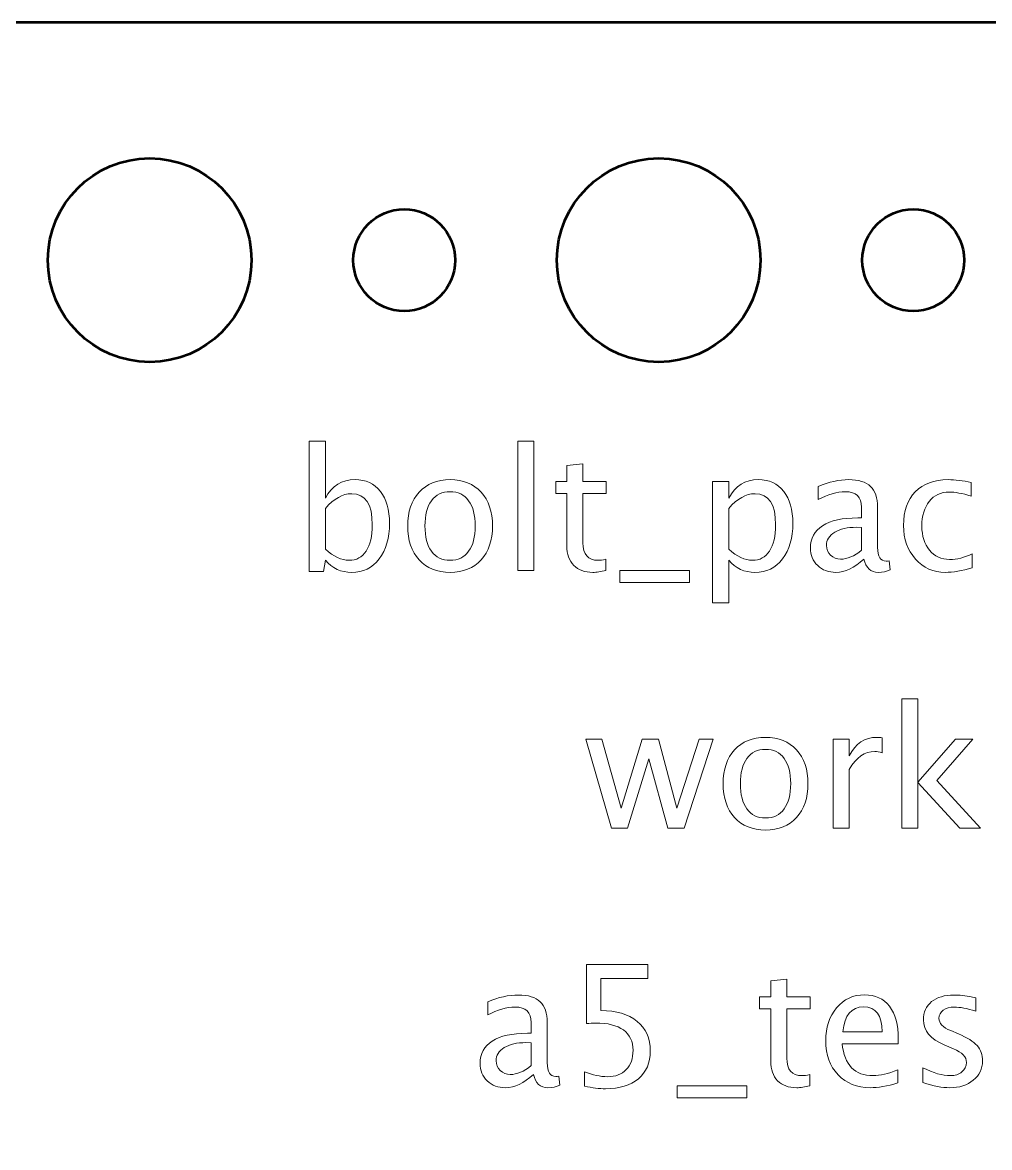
# Model space of a CAD drawing. Header units: centimetres. Extents: x -10.4 to 10.4, y -7.5 to 7.5.
# Drawn here: x 4.875 to 7.725, y 4.136 to 7.45 of the extents above; entities that cross this region are included whole.
import ezdxf

# ---------------------------------------------------------------- set-up
doc = ezdxf.new("R2010")
doc.units = ezdxf.units.CM
doc.header["$MEASUREMENT"] = 0
doc.layers.add('Layer 1', color=7, linetype='Continuous')

msp = doc.modelspace()

# ---------------------------------------------------------------- linework, layer by layer
at = {"layer": 'Layer 1', "lineweight": 53}
for points, knots in [([(-10.45, -6.95), (-10.45, -6.95), (-10.45, 6.95), (-10.45, 6.95), (-10.45, 6.95), (-10.45, 7.22614), (-10.22614, 7.45), (-9.95, 7.45), (-9.95, 7.45), (-9.95, 7.45), (9.95, 7.45), (9.95, 7.45), (9.95, 7.45), (10.22614, 7.45), (10.45, 7.22614), (10.45, 6.95), (10.45, 6.95), (10.45, 6.95), (10.45, -6.95), (10.45, -6.95), (10.45, -6.95), (10.45, -7.22614), (10.22614, -7.45), (9.95, -7.45), (9.95, -7.45), (9.95, -7.45), (-9.95, -7.45), (-9.95, -7.45), (-9.95, -7.45), (-10.22614, -7.45), (-10.45, -7.22614), (-10.45, -6.95)], [0, 0, 0, 0, 0.1111111, 0.1111111, 0.1111111, 0.1111111, 0.2222222, 0.2222222, 0.2222222, 0.2222222, 0.3333333, 0.3333333, 0.3333333, 0.3333333, 0.4444444, 0.4444444, 0.4444444, 0.4444444, 0.5555556, 0.5555556, 0.5555556, 0.5555556, 0.6666667, 0.6666667, 0.6666667, 0.6666667, 0.7777778, 0.7777778, 0.7777778, 0.7777778, 1, 1, 1, 1]), ([(4.95, 6.75), (4.95, 6.58431), (5.08431, 6.45), (5.25, 6.45), (5.25, 6.45), (5.41569, 6.45), (5.55, 6.58431), (5.55, 6.75), (5.55, 6.75), (5.55, 6.91569), (5.41569, 7.05), (5.25, 7.05), (5.25, 7.05), (5.08431, 7.05), (4.95, 6.91569), (4.95, 6.75)], [0, 0, 0, 0, 0.2, 0.2, 0.2, 0.2, 0.4, 0.4, 0.4, 0.4, 0.6, 0.6, 0.6, 0.6, 1, 1, 1, 1]), ([(6.45, 6.75), (6.45, 6.58431), (6.58431, 6.45), (6.75, 6.45), (6.75, 6.45), (6.91569, 6.45), (7.05, 6.58431), (7.05, 6.75), (7.05, 6.75), (7.05, 6.91569), (6.91569, 7.05), (6.75, 7.05), (6.75, 7.05), (6.58431, 7.05), (6.45, 6.91569), (6.45, 6.75)], [0, 0, 0, 0, 0.2, 0.2, 0.2, 0.2, 0.4, 0.4, 0.4, 0.4, 0.6, 0.6, 0.6, 0.6, 1, 1, 1, 1]), ([(5.85, 6.75), (5.85, 6.66716), (5.91716, 6.6), (6, 6.6), (6, 6.6), (6.08284, 6.6), (6.15, 6.66716), (6.15, 6.75), (6.15, 6.75), (6.15, 6.83284), (6.08284, 6.9), (6, 6.9), (6, 6.9), (5.91716, 6.9), (5.85, 6.83284), (5.85, 6.75)], [0, 0, 0, 0, 0.2, 0.2, 0.2, 0.2, 0.4, 0.4, 0.4, 0.4, 0.6, 0.6, 0.6, 0.6, 1, 1, 1, 1]), ([(7.35, 6.75), (7.35, 6.66716), (7.41716, 6.6), (7.5, 6.6), (7.5, 6.6), (7.58284, 6.6), (7.65, 6.66716), (7.65, 6.75), (7.65, 6.75), (7.65, 6.83284), (7.58284, 6.9), (7.5, 6.9), (7.5, 6.9), (7.41716, 6.9), (7.35, 6.83284), (7.35, 6.75)], [0, 0, 0, 0, 0.2, 0.2, 0.2, 0.2, 0.4, 0.4, 0.4, 0.4, 0.6, 0.6, 0.6, 0.6, 1, 1, 1, 1])]:
    msp.add_open_spline(points, degree=3, knots=knots, dxfattribs=at)
at = {"layer": 'Layer 1', "color": 5, "lineweight": 9}
for points, knots in [([(5.72023, 5.83336), (5.72023, 5.83336), (5.72023, 6.21711), (5.72023, 6.21711), (5.72023, 6.21711), (5.72023, 6.21711), (5.76765, 6.21711), (5.76765, 6.21711), (5.76765, 6.21711), (5.76765, 6.21711), (5.76765, 6.04861), (5.76765, 6.04861), (5.76765, 6.04861), (5.78707, 6.08524), (5.8163, 6.10351), (5.85523, 6.10351), (5.85523, 6.10351), (5.88676, 6.10351), (5.91153, 6.09207), (5.92964, 6.06911), (5.92964, 6.06911), (5.94775, 6.04614), (5.95681, 6.01478), (5.95681, 5.97502), (5.95681, 5.97502), (5.95681, 5.93172), (5.94652, 5.89674), (5.92602, 5.87023), (5.92602, 5.87023), (5.90552, 5.84365), (5.87853, 5.83039), (5.84511, 5.83039), (5.84511, 5.83039), (5.81407, 5.83039), (5.78823, 5.84225), (5.76765, 5.86604), (5.76765, 5.86604), (5.76765, 5.86604), (5.76188, 5.83336), (5.76188, 5.83336), (5.76188, 5.83336), (5.76188, 5.83336), (5.72023, 5.83336), (5.72023, 5.83336)], [0, 0, 0, 0, 0.0833333, 0.0833333, 0.0833333, 0.0833333, 0.1666667, 0.1666667, 0.1666667, 0.1666667, 0.25, 0.25, 0.25, 0.25, 0.3333333, 0.3333333, 0.3333333, 0.3333333, 0.4166667, 0.4166667, 0.4166667, 0.4166667, 0.5, 0.5, 0.5, 0.5, 0.5833333, 0.5833333, 0.5833333, 0.5833333, 0.6666667, 0.6666667, 0.6666667, 0.6666667, 0.75, 0.75, 0.75, 0.75, 0.8333333, 0.8333333, 0.8333333, 0.8333333, 1, 1, 1, 1]), ([(6.33446, 5.83632), (6.33446, 5.83632), (6.33446, 6.21711), (6.33446, 6.21711), (6.33446, 6.21711), (6.33446, 6.21711), (6.38188, 6.21711), (6.38188, 6.21711), (6.38188, 6.21711), (6.38188, 6.21711), (6.38188, 5.83632), (6.38188, 5.83632), (6.38188, 5.83632), (6.38188, 5.83632), (6.33446, 5.83632), (6.33446, 5.83632)], [0, 0, 0, 0, 0.2, 0.2, 0.2, 0.2, 0.4, 0.4, 0.4, 0.4, 0.6, 0.6, 0.6, 0.6, 1, 1, 1, 1]), ([(6.59425, 5.8364), (6.57959, 5.83237), (6.56683, 5.83039), (6.55605, 5.83039), (6.55605, 5.83039), (6.53185, 5.83039), (6.513, 5.83731), (6.4995, 5.85114), (6.4995, 5.85114), (6.48592, 5.86497), (6.47917, 5.88415), (6.47917, 5.90876), (6.47917, 5.90876), (6.47917, 5.90876), (6.47917, 6.06252), (6.47917, 6.06252), (6.47917, 6.06252), (6.47917, 6.06252), (6.44641, 6.06252), (6.44641, 6.06252), (6.44641, 6.06252), (6.44641, 6.06252), (6.44641, 6.09808), (6.44641, 6.09808), (6.44641, 6.09808), (6.44641, 6.09808), (6.47917, 6.09808), (6.47917, 6.09808), (6.47917, 6.09808), (6.47917, 6.09808), (6.47917, 6.14541), (6.47917, 6.14541), (6.47917, 6.14541), (6.47917, 6.14541), (6.52658, 6.14994), (6.52658, 6.14994), (6.52658, 6.14994), (6.52658, 6.14994), (6.52658, 6.09808), (6.52658, 6.09808), (6.52658, 6.09808), (6.52658, 6.09808), (6.59523, 6.09808), (6.59523, 6.09808), (6.59523, 6.09808), (6.59523, 6.09808), (6.59523, 6.06252), (6.59523, 6.06252), (6.59523, 6.06252), (6.59523, 6.06252), (6.52658, 6.06252), (6.52658, 6.06252), (6.52658, 6.06252), (6.52658, 6.06252), (6.52658, 5.91732), (6.52658, 5.91732), (6.52658, 5.91732), (6.52658, 5.88307), (6.54148, 5.86595), (6.5712, 5.86595), (6.5712, 5.86595), (6.57754, 5.86595), (6.58519, 5.86702), (6.59425, 5.86908), (6.59425, 5.86908), (6.59425, 5.86908), (6.59425, 5.8364), (6.59425, 5.8364)], [0, 0, 0, 0, 0.0555556, 0.0555556, 0.0555556, 0.0555556, 0.1111111, 0.1111111, 0.1111111, 0.1111111, 0.1666667, 0.1666667, 0.1666667, 0.1666667, 0.2222222, 0.2222222, 0.2222222, 0.2222222, 0.2777778, 0.2777778, 0.2777778, 0.2777778, 0.3333333, 0.3333333, 0.3333333, 0.3333333, 0.3888889, 0.3888889, 0.3888889, 0.3888889, 0.4444444, 0.4444444, 0.4444444, 0.4444444, 0.5, 0.5, 0.5, 0.5, 0.5555556, 0.5555556, 0.5555556, 0.5555556, 0.6111111, 0.6111111, 0.6111111, 0.6111111, 0.6666667, 0.6666667, 0.6666667, 0.6666667, 0.7222222, 0.7222222, 0.7222222, 0.7222222, 0.7777778, 0.7777778, 0.7777778, 0.7777778, 0.8333333, 0.8333333, 0.8333333, 0.8333333, 0.8888889, 0.8888889, 0.8888889, 0.8888889, 1, 1, 1, 1]), ([(6.13526, 5.83039), (6.09682, 5.83039), (6.06637, 5.84266), (6.04398, 5.86719), (6.04398, 5.86719), (6.0215, 5.89172), (6.01031, 5.92506), (6.01031, 5.96712), (6.01031, 5.96712), (6.01031, 6.0091), (6.0215, 6.04235), (6.04398, 6.0668), (6.04398, 6.0668), (6.06637, 6.09125), (6.09682, 6.10351), (6.13526, 6.10351), (6.13526, 6.10351), (6.17371, 6.10351), (6.20416, 6.09125), (6.22655, 6.0668), (6.22655, 6.0668), (6.24902, 6.04235), (6.26022, 6.0091), (6.26022, 5.96712), (6.26022, 5.96712), (6.26022, 5.92506), (6.24902, 5.89172), (6.22655, 5.86719), (6.22655, 5.86719), (6.20416, 5.84266), (6.17371, 5.83039), (6.13526, 5.83039)], [0, 0, 0, 0, 0.1111111, 0.1111111, 0.1111111, 0.1111111, 0.2222222, 0.2222222, 0.2222222, 0.2222222, 0.3333333, 0.3333333, 0.3333333, 0.3333333, 0.4444444, 0.4444444, 0.4444444, 0.4444444, 0.5555556, 0.5555556, 0.5555556, 0.5555556, 0.6666667, 0.6666667, 0.6666667, 0.6666667, 0.7777778, 0.7777778, 0.7777778, 0.7777778, 1, 1, 1, 1]), ([(6.90886, 5.741), (6.90886, 5.741), (6.90886, 6.09808), (6.90886, 6.09808), (6.90886, 6.09808), (6.90886, 6.09808), (6.95628, 6.09808), (6.95628, 6.09808), (6.95628, 6.09808), (6.95628, 6.09808), (6.95628, 6.04861), (6.95628, 6.04861), (6.95628, 6.04861), (6.9757, 6.08524), (7.00493, 6.10351), (7.04386, 6.10351), (7.04386, 6.10351), (7.07539, 6.10351), (7.10016, 6.09207), (7.11827, 6.06911), (7.11827, 6.06911), (7.13638, 6.04614), (7.14544, 6.01478), (7.14544, 5.97502), (7.14544, 5.97502), (7.14544, 5.93172), (7.13515, 5.89674), (7.11465, 5.87023), (7.11465, 5.87023), (7.09415, 5.84365), (7.06716, 5.83039), (7.03374, 5.83039), (7.03374, 5.83039), (7.0027, 5.83039), (6.97686, 5.84225), (6.95628, 5.86604), (6.95628, 5.86604), (6.95628, 5.86604), (6.95628, 5.741), (6.95628, 5.741), (6.95628, 5.741), (6.95628, 5.741), (6.90886, 5.741), (6.90886, 5.741)], [0, 0, 0, 0, 0.0833333, 0.0833333, 0.0833333, 0.0833333, 0.1666667, 0.1666667, 0.1666667, 0.1666667, 0.25, 0.25, 0.25, 0.25, 0.3333333, 0.3333333, 0.3333333, 0.3333333, 0.4166667, 0.4166667, 0.4166667, 0.4166667, 0.5, 0.5, 0.5, 0.5, 0.5833333, 0.5833333, 0.5833333, 0.5833333, 0.6666667, 0.6666667, 0.6666667, 0.6666667, 0.75, 0.75, 0.75, 0.75, 0.8333333, 0.8333333, 0.8333333, 0.8333333, 1, 1, 1, 1]), ([(7.3546, 5.86966), (7.32612, 5.84348), (7.29871, 5.83039), (7.27237, 5.83039), (7.27237, 5.83039), (7.25072, 5.83039), (7.23269, 5.83714), (7.21845, 5.85073), (7.21845, 5.85073), (7.20413, 5.86431), (7.19696, 5.88143), (7.19696, 5.90209), (7.19696, 5.90209), (7.19696, 5.93065), (7.20898, 5.95263), (7.23302, 5.96794), (7.23302, 5.96794), (7.25705, 5.98325), (7.29154, 5.99091), (7.33649, 5.99091), (7.33649, 5.99091), (7.33649, 5.99091), (7.3476, 5.99091), (7.3476, 5.99091), (7.3476, 5.99091), (7.3476, 5.99091), (7.3476, 6.02243), (7.3476, 6.02243), (7.3476, 6.02243), (7.3476, 6.05281), (7.3318, 6.06795), (7.30011, 6.06795), (7.30011, 6.06795), (7.27558, 6.06795), (7.24874, 6.06022), (7.21968, 6.04474), (7.21968, 6.04474), (7.21968, 6.04474), (7.21968, 6.08376), (7.21968, 6.08376), (7.21968, 6.08376), (7.25162, 6.09693), (7.28175, 6.10351), (7.30998, 6.10351), (7.30998, 6.10351), (7.33904, 6.10351), (7.36052, 6.09693), (7.37427, 6.08368), (7.37427, 6.08368), (7.3881, 6.07042), (7.39501, 6.05001), (7.39501, 6.02243), (7.39501, 6.02243), (7.39501, 6.02243), (7.39501, 5.90415), (7.39501, 5.90415), (7.39501, 5.90415), (7.39501, 5.87707), (7.40333, 5.86348), (7.42004, 5.86348), (7.42004, 5.86348), (7.4221, 5.86348), (7.42514, 5.86381), (7.42918, 5.86447), (7.42918, 5.86447), (7.42918, 5.86447), (7.43255, 5.83813), (7.43255, 5.83813), (7.43255, 5.83813), (7.42177, 5.83295), (7.40991, 5.83039), (7.39691, 5.83039), (7.39691, 5.83039), (7.37476, 5.83039), (7.36069, 5.84348), (7.3546, 5.86966)], [0, 0, 0, 0, 0.05, 0.05, 0.05, 0.05, 0.1, 0.1, 0.1, 0.1, 0.15, 0.15, 0.15, 0.15, 0.2, 0.2, 0.2, 0.2, 0.25, 0.25, 0.25, 0.25, 0.3, 0.3, 0.3, 0.3, 0.35, 0.35, 0.35, 0.35, 0.4, 0.4, 0.4, 0.4, 0.45, 0.45, 0.45, 0.45, 0.5, 0.5, 0.5, 0.5, 0.55, 0.55, 0.55, 0.55, 0.6, 0.6, 0.6, 0.6, 0.65, 0.65, 0.65, 0.65, 0.7, 0.7, 0.7, 0.7, 0.75, 0.75, 0.75, 0.75, 0.8, 0.8, 0.8, 0.8, 0.85, 0.85, 0.85, 0.85, 0.9, 0.9, 0.9, 0.9, 1, 1, 1, 1]), ([(7.67414, 5.84422), (7.64344, 5.835), (7.61694, 5.83039), (7.59463, 5.83039), (7.59463, 5.83039), (7.55923, 5.83039), (7.52993, 5.84348), (7.50663, 5.86958), (7.50663, 5.86958), (7.48334, 5.89575), (7.47165, 5.92876), (7.47165, 5.96852), (7.47165, 5.96852), (7.47165, 6.01099), (7.48317, 6.04417), (7.50622, 6.06787), (7.50622, 6.06787), (7.52927, 6.09166), (7.56146, 6.10351), (7.60278, 6.10351), (7.60278, 6.10351), (7.62311, 6.10351), (7.64599, 6.10072), (7.67118, 6.09512), (7.67118, 6.09512), (7.67118, 6.09512), (7.67118, 6.05511), (7.67118, 6.05511), (7.67118, 6.05511), (7.64443, 6.06302), (7.62262, 6.06697), (7.60582, 6.06697), (7.60582, 6.06697), (7.58146, 6.06697), (7.56195, 6.05783), (7.54738, 6.03964), (7.54738, 6.03964), (7.53281, 6.02145), (7.52548, 5.99716), (7.52548, 5.96687), (7.52548, 5.96687), (7.52548, 5.93749), (7.53306, 5.91378), (7.54812, 5.89559), (7.54812, 5.89559), (7.56318, 5.87748), (7.58286, 5.86842), (7.60731, 5.86842), (7.60731, 5.86842), (7.62895, 5.86842), (7.65118, 5.87402), (7.67414, 5.88522), (7.67414, 5.88522), (7.67414, 5.88522), (7.67414, 5.84422), (7.67414, 5.84422)], [0, 0, 0, 0, 0.0666667, 0.0666667, 0.0666667, 0.0666667, 0.1333333, 0.1333333, 0.1333333, 0.1333333, 0.2, 0.2, 0.2, 0.2, 0.2666667, 0.2666667, 0.2666667, 0.2666667, 0.3333333, 0.3333333, 0.3333333, 0.3333333, 0.4, 0.4, 0.4, 0.4, 0.4666667, 0.4666667, 0.4666667, 0.4666667, 0.5333333, 0.5333333, 0.5333333, 0.5333333, 0.6, 0.6, 0.6, 0.6, 0.6666667, 0.6666667, 0.6666667, 0.6666667, 0.7333333, 0.7333333, 0.7333333, 0.7333333, 0.8, 0.8, 0.8, 0.8, 0.8666667, 0.8666667, 0.8666667, 0.8666667, 1, 1, 1, 1]), ([(6.13518, 5.86595), (6.15864, 5.86595), (6.17692, 5.87476), (6.18992, 5.89246), (6.18992, 5.89246), (6.20284, 5.91007), (6.20935, 5.93502), (6.20935, 5.96712), (6.20935, 5.96712), (6.20935, 5.99914), (6.20284, 6.024), (6.18992, 6.04161), (6.18992, 6.04161), (6.17692, 6.05915), (6.15864, 6.06795), (6.13518, 6.06795), (6.13518, 6.06795), (6.11164, 6.06795), (6.09337, 6.05915), (6.08052, 6.04161), (6.08052, 6.04161), (6.0676, 6.024), (6.06118, 5.99914), (6.06118, 5.96712), (6.06118, 5.96712), (6.06118, 5.93502), (6.0676, 5.91007), (6.08052, 5.89246), (6.08052, 5.89246), (6.09337, 5.87476), (6.11164, 5.86595), (6.13518, 5.86595)], [0, 0, 0, 0, 0.1111111, 0.1111111, 0.1111111, 0.1111111, 0.2222222, 0.2222222, 0.2222222, 0.2222222, 0.3333333, 0.3333333, 0.3333333, 0.3333333, 0.4444444, 0.4444444, 0.4444444, 0.4444444, 0.5555556, 0.5555556, 0.5555556, 0.5555556, 0.6666667, 0.6666667, 0.6666667, 0.6666667, 0.7777778, 0.7777778, 0.7777778, 0.7777778, 1, 1, 1, 1]), ([(5.76765, 5.89871), (5.79209, 5.8769), (5.81539, 5.86595), (5.83753, 5.86595), (5.83753, 5.86595), (5.85935, 5.86595), (5.87622, 5.87509), (5.88807, 5.89328), (5.88807, 5.89328), (5.90001, 5.91147), (5.90594, 5.93707), (5.90594, 5.97016), (5.90594, 5.97016), (5.90594, 6.03141), (5.88569, 6.06203), (5.84519, 6.06203), (5.84519, 6.06203), (5.81868, 6.06203), (5.79284, 6.0477), (5.76765, 6.01898), (5.76765, 6.01898), (5.76765, 6.01898), (5.76765, 5.89871), (5.76765, 5.89871)], [0, 0, 0, 0, 0.1428571, 0.1428571, 0.1428571, 0.1428571, 0.2857143, 0.2857143, 0.2857143, 0.2857143, 0.4285714, 0.4285714, 0.4285714, 0.4285714, 0.5714286, 0.5714286, 0.5714286, 0.5714286, 0.7142857, 0.7142857, 0.7142857, 0.7142857, 1, 1, 1, 1]), ([(6.95628, 5.89871), (6.98072, 5.8769), (7.00402, 5.86595), (7.02616, 5.86595), (7.02616, 5.86595), (7.04798, 5.86595), (7.06485, 5.87509), (7.0767, 5.89328), (7.0767, 5.89328), (7.08864, 5.91147), (7.09457, 5.93707), (7.09457, 5.97016), (7.09457, 5.97016), (7.09457, 6.03141), (7.07432, 6.06203), (7.03382, 6.06203), (7.03382, 6.06203), (7.00731, 6.06203), (6.98147, 6.0477), (6.95628, 6.01898), (6.95628, 6.01898), (6.95628, 6.01898), (6.95628, 5.89871), (6.95628, 5.89871)], [0, 0, 0, 0, 0.1428571, 0.1428571, 0.1428571, 0.1428571, 0.2857143, 0.2857143, 0.2857143, 0.2857143, 0.4285714, 0.4285714, 0.4285714, 0.4285714, 0.5714286, 0.5714286, 0.5714286, 0.5714286, 0.7142857, 0.7142857, 0.7142857, 0.7142857, 1, 1, 1, 1]), ([(7.3476, 5.8955), (7.3476, 5.8955), (7.3476, 5.96276), (7.3476, 5.96276), (7.3476, 5.96276), (7.3476, 5.96276), (7.33237, 5.96325), (7.33237, 5.96325), (7.33237, 5.96325), (7.30603, 5.96325), (7.28479, 5.95839), (7.26858, 5.94868), (7.26858, 5.94868), (7.25244, 5.93888), (7.24438, 5.92596), (7.24438, 5.90983), (7.24438, 5.90983), (7.24438, 5.89855), (7.24841, 5.889), (7.2564, 5.88118), (7.2564, 5.88118), (7.26446, 5.87336), (7.27426, 5.86941), (7.28586, 5.86941), (7.28586, 5.86941), (7.30562, 5.86941), (7.3262, 5.87814), (7.3476, 5.8955)], [0, 0, 0, 0, 0.125, 0.125, 0.125, 0.125, 0.25, 0.25, 0.25, 0.25, 0.375, 0.375, 0.375, 0.375, 0.5, 0.5, 0.5, 0.5, 0.625, 0.625, 0.625, 0.625, 0.75, 0.75, 0.75, 0.75, 1, 1, 1, 1]), ([(6.63523, 5.80076), (6.63523, 5.80076), (6.63523, 5.83632), (6.63523, 5.83632), (6.63523, 5.83632), (6.63523, 5.83632), (6.84069, 5.83632), (6.84069, 5.83632), (6.84069, 5.83632), (6.84069, 5.83632), (6.84069, 5.80076), (6.84069, 5.80076), (6.84069, 5.80076), (6.84069, 5.80076), (6.63523, 5.80076), (6.63523, 5.80076)], [0, 0, 0, 0, 0.2, 0.2, 0.2, 0.2, 0.4, 0.4, 0.4, 0.4, 0.6, 0.6, 0.6, 0.6, 1, 1, 1, 1]), ([(7.46613, 5.07738), (7.46613, 5.07738), (7.46613, 5.45817), (7.46613, 5.45817), (7.46613, 5.45817), (7.46613, 5.45817), (7.51355, 5.45817), (7.51355, 5.45817), (7.51355, 5.45817), (7.51355, 5.45817), (7.51355, 5.21213), (7.51355, 5.21213), (7.51355, 5.21213), (7.51355, 5.21213), (7.62467, 5.33914), (7.62467, 5.33914), (7.62467, 5.33914), (7.62467, 5.33914), (7.67587, 5.33914), (7.67587, 5.33914), (7.67587, 5.33914), (7.67587, 5.33914), (7.56969, 5.21699), (7.56969, 5.21699), (7.56969, 5.21699), (7.56969, 5.21699), (7.6981, 5.07738), (7.6981, 5.07738), (7.6981, 5.07738), (7.6981, 5.07738), (7.63702, 5.07738), (7.63702, 5.07738), (7.63702, 5.07738), (7.63702, 5.07738), (7.51355, 5.21164), (7.51355, 5.21164), (7.51355, 5.21164), (7.51355, 5.21164), (7.51355, 5.07738), (7.51355, 5.07738), (7.51355, 5.07738), (7.51355, 5.07738), (7.46613, 5.07738), (7.46613, 5.07738)], [0, 0, 0, 0, 0.0833333, 0.0833333, 0.0833333, 0.0833333, 0.1666667, 0.1666667, 0.1666667, 0.1666667, 0.25, 0.25, 0.25, 0.25, 0.3333333, 0.3333333, 0.3333333, 0.3333333, 0.4166667, 0.4166667, 0.4166667, 0.4166667, 0.5, 0.5, 0.5, 0.5, 0.5833333, 0.5833333, 0.5833333, 0.5833333, 0.6666667, 0.6666667, 0.6666667, 0.6666667, 0.75, 0.75, 0.75, 0.75, 0.8333333, 0.8333333, 0.8333333, 0.8333333, 1, 1, 1, 1]), ([(6.61071, 5.07738), (6.61071, 5.07738), (6.53563, 5.33914), (6.53563, 5.33914), (6.53563, 5.33914), (6.53563, 5.33914), (6.5819, 5.33914), (6.5819, 5.33914), (6.5819, 5.33914), (6.5819, 5.33914), (6.63944, 5.13591), (6.63944, 5.13591), (6.63944, 5.13591), (6.63944, 5.13591), (6.70151, 5.33914), (6.70151, 5.33914), (6.70151, 5.33914), (6.70151, 5.33914), (6.74892, 5.33914), (6.74892, 5.33914), (6.74892, 5.33914), (6.74892, 5.33914), (6.8035, 5.13624), (6.8035, 5.13624), (6.8035, 5.13624), (6.8035, 5.13624), (6.86951, 5.33914), (6.86951, 5.33914), (6.86951, 5.33914), (6.86951, 5.33914), (6.91001, 5.33914), (6.91001, 5.33914), (6.91001, 5.33914), (6.91001, 5.33914), (6.82457, 5.07738), (6.82457, 5.07738), (6.82457, 5.07738), (6.82457, 5.07738), (6.77716, 5.07738), (6.77716, 5.07738), (6.77716, 5.07738), (6.77716, 5.07738), (6.72102, 5.28152), (6.72102, 5.28152), (6.72102, 5.28152), (6.72102, 5.28152), (6.65813, 5.07738), (6.65813, 5.07738), (6.65813, 5.07738), (6.65813, 5.07738), (6.61071, 5.07738), (6.61071, 5.07738)], [0, 0, 0, 0, 0.0714286, 0.0714286, 0.0714286, 0.0714286, 0.1428571, 0.1428571, 0.1428571, 0.1428571, 0.2142857, 0.2142857, 0.2142857, 0.2142857, 0.2857143, 0.2857143, 0.2857143, 0.2857143, 0.3571429, 0.3571429, 0.3571429, 0.3571429, 0.4285714, 0.4285714, 0.4285714, 0.4285714, 0.5, 0.5, 0.5, 0.5, 0.5714286, 0.5714286, 0.5714286, 0.5714286, 0.6428571, 0.6428571, 0.6428571, 0.6428571, 0.7142857, 0.7142857, 0.7142857, 0.7142857, 0.7857143, 0.7857143, 0.7857143, 0.7857143, 0.8571429, 0.8571429, 0.8571429, 0.8571429, 1, 1, 1, 1]), ([(7.06485, 5.07145), (7.02641, 5.07145), (6.99596, 5.08372), (6.97357, 5.10825), (6.97357, 5.10825), (6.95109, 5.13278), (6.9399, 5.16612), (6.9399, 5.20818), (6.9399, 5.20818), (6.9399, 5.25016), (6.95109, 5.28341), (6.97357, 5.30786), (6.97357, 5.30786), (6.99596, 5.33231), (7.02641, 5.34457), (7.06485, 5.34457), (7.06485, 5.34457), (7.1033, 5.34457), (7.13375, 5.33231), (7.15614, 5.30786), (7.15614, 5.30786), (7.17861, 5.28341), (7.18981, 5.25016), (7.18981, 5.20818), (7.18981, 5.20818), (7.18981, 5.16612), (7.17861, 5.13278), (7.15614, 5.10825), (7.15614, 5.10825), (7.13375, 5.08372), (7.1033, 5.07145), (7.06485, 5.07145)], [0, 0, 0, 0, 0.1111111, 0.1111111, 0.1111111, 0.1111111, 0.2222222, 0.2222222, 0.2222222, 0.2222222, 0.3333333, 0.3333333, 0.3333333, 0.3333333, 0.4444444, 0.4444444, 0.4444444, 0.4444444, 0.5555556, 0.5555556, 0.5555556, 0.5555556, 0.6666667, 0.6666667, 0.6666667, 0.6666667, 0.7777778, 0.7777778, 0.7777778, 0.7777778, 1, 1, 1, 1]), ([(7.26405, 5.07738), (7.26405, 5.07738), (7.26405, 5.33914), (7.26405, 5.33914), (7.26405, 5.33914), (7.26405, 5.33914), (7.31147, 5.33914), (7.31147, 5.33914), (7.31147, 5.33914), (7.31147, 5.33914), (7.31147, 5.28967), (7.31147, 5.28967), (7.31147, 5.28967), (7.33032, 5.3263), (7.35765, 5.34457), (7.39353, 5.34457), (7.39353, 5.34457), (7.39839, 5.34457), (7.4035, 5.34416), (7.40876, 5.34334), (7.40876, 5.34334), (7.40876, 5.34334), (7.40876, 5.29897), (7.40876, 5.29897), (7.40876, 5.29897), (7.40053, 5.30169), (7.39329, 5.30309), (7.38703, 5.30309), (7.38703, 5.30309), (7.3569, 5.30309), (7.33172, 5.28531), (7.31147, 5.24967), (7.31147, 5.24967), (7.31147, 5.24967), (7.31147, 5.07738), (7.31147, 5.07738), (7.31147, 5.07738), (7.31147, 5.07738), (7.26405, 5.07738), (7.26405, 5.07738)], [0, 0, 0, 0, 0.0909091, 0.0909091, 0.0909091, 0.0909091, 0.1818182, 0.1818182, 0.1818182, 0.1818182, 0.2727273, 0.2727273, 0.2727273, 0.2727273, 0.3636364, 0.3636364, 0.3636364, 0.3636364, 0.4545455, 0.4545455, 0.4545455, 0.4545455, 0.5454545, 0.5454545, 0.5454545, 0.5454545, 0.6363636, 0.6363636, 0.6363636, 0.6363636, 0.7272727, 0.7272727, 0.7272727, 0.7272727, 0.8181818, 0.8181818, 0.8181818, 0.8181818, 1, 1, 1, 1]), ([(7.06477, 5.10701), (7.08823, 5.10701), (7.10651, 5.11582), (7.11951, 5.13352), (7.11951, 5.13352), (7.13243, 5.15113), (7.13894, 5.17608), (7.13894, 5.20818), (7.13894, 5.20818), (7.13894, 5.2402), (7.13243, 5.26506), (7.11951, 5.28267), (7.11951, 5.28267), (7.10651, 5.30021), (7.08823, 5.30901), (7.06477, 5.30901), (7.06477, 5.30901), (7.04123, 5.30901), (7.02296, 5.30021), (7.01011, 5.28267), (7.01011, 5.28267), (6.99719, 5.26506), (6.99077, 5.2402), (6.99077, 5.20818), (6.99077, 5.20818), (6.99077, 5.17608), (6.99719, 5.15113), (7.01011, 5.13352), (7.01011, 5.13352), (7.02296, 5.11582), (7.04123, 5.10701), (7.06477, 5.10701)], [0, 0, 0, 0, 0.1111111, 0.1111111, 0.1111111, 0.1111111, 0.2222222, 0.2222222, 0.2222222, 0.2222222, 0.3333333, 0.3333333, 0.3333333, 0.3333333, 0.4444444, 0.4444444, 0.4444444, 0.4444444, 0.5555556, 0.5555556, 0.5555556, 0.5555556, 0.6666667, 0.6666667, 0.6666667, 0.6666667, 0.7777778, 0.7777778, 0.7777778, 0.7777778, 1, 1, 1, 1]), ([(6.53164, 4.31696), (6.53164, 4.31696), (6.53164, 4.35943), (6.53164, 4.35943), (6.53164, 4.35943), (6.55527, 4.34988), (6.57766, 4.34511), (6.59906, 4.34511), (6.59906, 4.34511), (6.62244, 4.34511), (6.64088, 4.35202), (6.65429, 4.36585), (6.65429, 4.36585), (6.66771, 4.37968), (6.67438, 4.3987), (6.67438, 4.4229), (6.67438, 4.4229), (6.67438, 4.44891), (6.66491, 4.46883), (6.64598, 4.48258), (6.64598, 4.48258), (6.62705, 4.49632), (6.59964, 4.50315), (6.56383, 4.50315), (6.56383, 4.50315), (6.55552, 4.50315), (6.54671, 4.50258), (6.53757, 4.50143), (6.53757, 4.50143), (6.53757, 4.50143), (6.53757, 4.67552), (6.53757, 4.67552), (6.53757, 4.67552), (6.53757, 4.67552), (6.71834, 4.67552), (6.71834, 4.67552), (6.71834, 4.67552), (6.71834, 4.67552), (6.71834, 4.63404), (6.71834, 4.63404), (6.71834, 4.63404), (6.71834, 4.63404), (6.57906, 4.63404), (6.57906, 4.63404), (6.57906, 4.63404), (6.57906, 4.63404), (6.57906, 4.5397), (6.57906, 4.5397), (6.57906, 4.5397), (6.62499, 4.5397), (6.6608, 4.52917), (6.68656, 4.50809), (6.68656, 4.50809), (6.71233, 4.4871), (6.72525, 4.45796), (6.72525, 4.42068), (6.72525, 4.42068), (6.72525, 4.38594), (6.71356, 4.35877), (6.69018, 4.3391), (6.69018, 4.3391), (6.66681, 4.31943), (6.63454, 4.30955), (6.59338, 4.30955), (6.59338, 4.30955), (6.57502, 4.30955), (6.55445, 4.31202), (6.53164, 4.31696)], [0, 0, 0, 0, 0.0555556, 0.0555556, 0.0555556, 0.0555556, 0.1111111, 0.1111111, 0.1111111, 0.1111111, 0.1666667, 0.1666667, 0.1666667, 0.1666667, 0.2222222, 0.2222222, 0.2222222, 0.2222222, 0.2777778, 0.2777778, 0.2777778, 0.2777778, 0.3333333, 0.3333333, 0.3333333, 0.3333333, 0.3888889, 0.3888889, 0.3888889, 0.3888889, 0.4444444, 0.4444444, 0.4444444, 0.4444444, 0.5, 0.5, 0.5, 0.5, 0.5555556, 0.5555556, 0.5555556, 0.5555556, 0.6111111, 0.6111111, 0.6111111, 0.6111111, 0.6666667, 0.6666667, 0.6666667, 0.6666667, 0.7222222, 0.7222222, 0.7222222, 0.7222222, 0.7777778, 0.7777778, 0.7777778, 0.7777778, 0.8333333, 0.8333333, 0.8333333, 0.8333333, 0.8888889, 0.8888889, 0.8888889, 0.8888889, 1, 1, 1, 1]), ([(7.19512, 4.31852), (7.18046, 4.31449), (7.1677, 4.31251), (7.15692, 4.31251), (7.15692, 4.31251), (7.13272, 4.31251), (7.11387, 4.31943), (7.10037, 4.33326), (7.10037, 4.33326), (7.08679, 4.34709), (7.08004, 4.36627), (7.08004, 4.39088), (7.08004, 4.39088), (7.08004, 4.39088), (7.08004, 4.54464), (7.08004, 4.54464), (7.08004, 4.54464), (7.08004, 4.54464), (7.04728, 4.54464), (7.04728, 4.54464), (7.04728, 4.54464), (7.04728, 4.54464), (7.04728, 4.5802), (7.04728, 4.5802), (7.04728, 4.5802), (7.04728, 4.5802), (7.08004, 4.5802), (7.08004, 4.5802), (7.08004, 4.5802), (7.08004, 4.5802), (7.08004, 4.62753), (7.08004, 4.62753), (7.08004, 4.62753), (7.08004, 4.62753), (7.12745, 4.63206), (7.12745, 4.63206), (7.12745, 4.63206), (7.12745, 4.63206), (7.12745, 4.5802), (7.12745, 4.5802), (7.12745, 4.5802), (7.12745, 4.5802), (7.1961, 4.5802), (7.1961, 4.5802), (7.1961, 4.5802), (7.1961, 4.5802), (7.1961, 4.54464), (7.1961, 4.54464), (7.1961, 4.54464), (7.1961, 4.54464), (7.12745, 4.54464), (7.12745, 4.54464), (7.12745, 4.54464), (7.12745, 4.54464), (7.12745, 4.39944), (7.12745, 4.39944), (7.12745, 4.39944), (7.12745, 4.36519), (7.14235, 4.34807), (7.17207, 4.34807), (7.17207, 4.34807), (7.17841, 4.34807), (7.18606, 4.34914), (7.19512, 4.3512), (7.19512, 4.3512), (7.19512, 4.3512), (7.19512, 4.31852), (7.19512, 4.31852)], [0, 0, 0, 0, 0.0555556, 0.0555556, 0.0555556, 0.0555556, 0.1111111, 0.1111111, 0.1111111, 0.1111111, 0.1666667, 0.1666667, 0.1666667, 0.1666667, 0.2222222, 0.2222222, 0.2222222, 0.2222222, 0.2777778, 0.2777778, 0.2777778, 0.2777778, 0.3333333, 0.3333333, 0.3333333, 0.3333333, 0.3888889, 0.3888889, 0.3888889, 0.3888889, 0.4444444, 0.4444444, 0.4444444, 0.4444444, 0.5, 0.5, 0.5, 0.5, 0.5555556, 0.5555556, 0.5555556, 0.5555556, 0.6111111, 0.6111111, 0.6111111, 0.6111111, 0.6666667, 0.6666667, 0.6666667, 0.6666667, 0.7222222, 0.7222222, 0.7222222, 0.7222222, 0.7777778, 0.7777778, 0.7777778, 0.7777778, 0.8333333, 0.8333333, 0.8333333, 0.8333333, 0.8888889, 0.8888889, 0.8888889, 0.8888889, 1, 1, 1, 1]), ([(6.38101, 4.35178), (6.35253, 4.3256), (6.32512, 4.31251), (6.29878, 4.31251), (6.29878, 4.31251), (6.27713, 4.31251), (6.2591, 4.31926), (6.24486, 4.33285), (6.24486, 4.33285), (6.23054, 4.34643), (6.22337, 4.36355), (6.22337, 4.38421), (6.22337, 4.38421), (6.22337, 4.41277), (6.23539, 4.43475), (6.25943, 4.45006), (6.25943, 4.45006), (6.28346, 4.46537), (6.31795, 4.47303), (6.3629, 4.47303), (6.3629, 4.47303), (6.3629, 4.47303), (6.37401, 4.47303), (6.37401, 4.47303), (6.37401, 4.47303), (6.37401, 4.47303), (6.37401, 4.50455), (6.37401, 4.50455), (6.37401, 4.50455), (6.37401, 4.53493), (6.35821, 4.55007), (6.32652, 4.55007), (6.32652, 4.55007), (6.30199, 4.55007), (6.27515, 4.54234), (6.24609, 4.52686), (6.24609, 4.52686), (6.24609, 4.52686), (6.24609, 4.56588), (6.24609, 4.56588), (6.24609, 4.56588), (6.27803, 4.57905), (6.30816, 4.58563), (6.33639, 4.58563), (6.33639, 4.58563), (6.36545, 4.58563), (6.38693, 4.57905), (6.40068, 4.5658), (6.40068, 4.5658), (6.41451, 4.55254), (6.42142, 4.53213), (6.42142, 4.50455), (6.42142, 4.50455), (6.42142, 4.50455), (6.42142, 4.38627), (6.42142, 4.38627), (6.42142, 4.38627), (6.42142, 4.35919), (6.42974, 4.3456), (6.44645, 4.3456), (6.44645, 4.3456), (6.44851, 4.3456), (6.45155, 4.34593), (6.45559, 4.34659), (6.45559, 4.34659), (6.45559, 4.34659), (6.45896, 4.32025), (6.45896, 4.32025), (6.45896, 4.32025), (6.44818, 4.31507), (6.43632, 4.31251), (6.42332, 4.31251), (6.42332, 4.31251), (6.40117, 4.31251), (6.3871, 4.3256), (6.38101, 4.35178)], [0, 0, 0, 0, 0.05, 0.05, 0.05, 0.05, 0.1, 0.1, 0.1, 0.1, 0.15, 0.15, 0.15, 0.15, 0.2, 0.2, 0.2, 0.2, 0.25, 0.25, 0.25, 0.25, 0.3, 0.3, 0.3, 0.3, 0.35, 0.35, 0.35, 0.35, 0.4, 0.4, 0.4, 0.4, 0.45, 0.45, 0.45, 0.45, 0.5, 0.5, 0.5, 0.5, 0.55, 0.55, 0.55, 0.55, 0.6, 0.6, 0.6, 0.6, 0.65, 0.65, 0.65, 0.65, 0.7, 0.7, 0.7, 0.7, 0.75, 0.75, 0.75, 0.75, 0.8, 0.8, 0.8, 0.8, 0.85, 0.85, 0.85, 0.85, 0.9, 0.9, 0.9, 0.9, 1, 1, 1, 1]), ([(7.4549, 4.32684), (7.42304, 4.31729), (7.39579, 4.31251), (7.37308, 4.31251), (7.37308, 4.31251), (7.33431, 4.31251), (7.30278, 4.32535), (7.2785, 4.35095), (7.2785, 4.35095), (7.25421, 4.37655), (7.24203, 4.40973), (7.24203, 4.45056), (7.24203, 4.45056), (7.24203, 4.49015), (7.25273, 4.52266), (7.27422, 4.5481), (7.27422, 4.5481), (7.2957, 4.57345), (7.32319, 4.58613), (7.35669, 4.58613), (7.35669, 4.58613), (7.38839, 4.58613), (7.41292, 4.57485), (7.4302, 4.5523), (7.4302, 4.5523), (7.44749, 4.52974), (7.45613, 4.4978), (7.45613, 4.4564), (7.45613, 4.4564), (7.45613, 4.4564), (7.45588, 4.44191), (7.45588, 4.44191), (7.45588, 4.44191), (7.45588, 4.44191), (7.29043, 4.44191), (7.29043, 4.44191), (7.29043, 4.44191), (7.29735, 4.37935), (7.32788, 4.34807), (7.38197, 4.34807), (7.38197, 4.34807), (7.4018, 4.34807), (7.42609, 4.35367), (7.4549, 4.36487), (7.4549, 4.36487), (7.4549, 4.36487), (7.4549, 4.32684), (7.4549, 4.32684)], [0, 0, 0, 0, 0.0769231, 0.0769231, 0.0769231, 0.0769231, 0.1538462, 0.1538462, 0.1538462, 0.1538462, 0.2307692, 0.2307692, 0.2307692, 0.2307692, 0.3076923, 0.3076923, 0.3076923, 0.3076923, 0.3846154, 0.3846154, 0.3846154, 0.3846154, 0.4615385, 0.4615385, 0.4615385, 0.4615385, 0.5384615, 0.5384615, 0.5384615, 0.5384615, 0.6153846, 0.6153846, 0.6153846, 0.6153846, 0.6923077, 0.6923077, 0.6923077, 0.6923077, 0.7692308, 0.7692308, 0.7692308, 0.7692308, 0.8461538, 0.8461538, 0.8461538, 0.8461538, 1, 1, 1, 1]), ([(7.52857, 4.32782), (7.52857, 4.32782), (7.52857, 4.37129), (7.52857, 4.37129), (7.52857, 4.37129), (7.5596, 4.35581), (7.58652, 4.34807), (7.60949, 4.34807), (7.60949, 4.34807), (7.62315, 4.34807), (7.63451, 4.35178), (7.64348, 4.35919), (7.64348, 4.35919), (7.65245, 4.36651), (7.65698, 4.37573), (7.65698, 4.38684), (7.65698, 4.38684), (7.65698, 4.40306), (7.64439, 4.41648), (7.6192, 4.4271), (7.6192, 4.4271), (7.6192, 4.4271), (7.59146, 4.43887), (7.59146, 4.43887), (7.59146, 4.43887), (7.55055, 4.45582), (7.53005, 4.48035), (7.53005, 4.51221), (7.53005, 4.51221), (7.53005, 4.53501), (7.53812, 4.55296), (7.55425, 4.56604), (7.55425, 4.56604), (7.57039, 4.57913), (7.59253, 4.58563), (7.6206, 4.58563), (7.6206, 4.58563), (7.63517, 4.58563), (7.65328, 4.58366), (7.67476, 4.57963), (7.67476, 4.57963), (7.67476, 4.57963), (7.68464, 4.57773), (7.68464, 4.57773), (7.68464, 4.57773), (7.68464, 4.57773), (7.68464, 4.53822), (7.68464, 4.53822), (7.68464, 4.53822), (7.65822, 4.54612), (7.63714, 4.55007), (7.62142, 4.55007), (7.62142, 4.55007), (7.60759, 4.55007), (7.59664, 4.54703), (7.58833, 4.54102), (7.58833, 4.54102), (7.5801, 4.53501), (7.57598, 4.52694), (7.57598, 4.51682), (7.57598, 4.51682), (7.57598, 4.50258), (7.58751, 4.49048), (7.61064, 4.48068), (7.61064, 4.48068), (7.61064, 4.48068), (7.63344, 4.47105), (7.63344, 4.47105), (7.63344, 4.47105), (7.65929, 4.46019), (7.67756, 4.44866), (7.68826, 4.43656), (7.68826, 4.43656), (7.69904, 4.42446), (7.70439, 4.40932), (7.70439, 4.39121), (7.70439, 4.39121), (7.70439, 4.36824), (7.69534, 4.34939), (7.67715, 4.33466), (7.67715, 4.33466), (7.65904, 4.31992), (7.63583, 4.31251), (7.60759, 4.31251), (7.60759, 4.31251), (7.58586, 4.31251), (7.5596, 4.31762), (7.52857, 4.32782)], [0, 0, 0, 0, 0.0434783, 0.0434783, 0.0434783, 0.0434783, 0.0869565, 0.0869565, 0.0869565, 0.0869565, 0.1304348, 0.1304348, 0.1304348, 0.1304348, 0.173913, 0.173913, 0.173913, 0.173913, 0.2173913, 0.2173913, 0.2173913, 0.2173913, 0.2608696, 0.2608696, 0.2608696, 0.2608696, 0.3043478, 0.3043478, 0.3043478, 0.3043478, 0.3478261, 0.3478261, 0.3478261, 0.3478261, 0.3913043, 0.3913043, 0.3913043, 0.3913043, 0.4347826, 0.4347826, 0.4347826, 0.4347826, 0.4782609, 0.4782609, 0.4782609, 0.4782609, 0.5217391, 0.5217391, 0.5217391, 0.5217391, 0.5652174, 0.5652174, 0.5652174, 0.5652174, 0.6086957, 0.6086957, 0.6086957, 0.6086957, 0.6521739, 0.6521739, 0.6521739, 0.6521739, 0.6956522, 0.6956522, 0.6956522, 0.6956522, 0.7391304, 0.7391304, 0.7391304, 0.7391304, 0.7826087, 0.7826087, 0.7826087, 0.7826087, 0.826087, 0.826087, 0.826087, 0.826087, 0.8695652, 0.8695652, 0.8695652, 0.8695652, 0.9130435, 0.9130435, 0.9130435, 0.9130435, 1, 1, 1, 1]), ([(7.2929, 4.47747), (7.2929, 4.47747), (7.40847, 4.47747), (7.40847, 4.47747), (7.40847, 4.47747), (7.40847, 4.5262), (7.39028, 4.55057), (7.35398, 4.55057), (7.35398, 4.55057), (7.31743, 4.55057), (7.2971, 4.5262), (7.2929, 4.47747)], [0, 0, 0, 0, 0.25, 0.25, 0.25, 0.25, 0.5, 0.5, 0.5, 0.5, 1, 1, 1, 1]), ([(6.37401, 4.37762), (6.37401, 4.37762), (6.37401, 4.44488), (6.37401, 4.44488), (6.37401, 4.44488), (6.37401, 4.44488), (6.35878, 4.44537), (6.35878, 4.44537), (6.35878, 4.44537), (6.33244, 4.44537), (6.3112, 4.44051), (6.29499, 4.4308), (6.29499, 4.4308), (6.27885, 4.421), (6.27079, 4.40808), (6.27079, 4.39195), (6.27079, 4.39195), (6.27079, 4.38067), (6.27482, 4.37112), (6.28281, 4.3633), (6.28281, 4.3633), (6.29087, 4.35548), (6.30067, 4.35153), (6.31227, 4.35153), (6.31227, 4.35153), (6.33203, 4.35153), (6.35261, 4.36026), (6.37401, 4.37762)], [0, 0, 0, 0, 0.125, 0.125, 0.125, 0.125, 0.25, 0.25, 0.25, 0.25, 0.375, 0.375, 0.375, 0.375, 0.5, 0.5, 0.5, 0.5, 0.625, 0.625, 0.625, 0.625, 0.75, 0.75, 0.75, 0.75, 1, 1, 1, 1]), ([(6.80444, 4.28288), (6.80444, 4.28288), (6.80444, 4.31844), (6.80444, 4.31844), (6.80444, 4.31844), (6.80444, 4.31844), (7.0099, 4.31844), (7.0099, 4.31844), (7.0099, 4.31844), (7.0099, 4.31844), (7.0099, 4.28288), (7.0099, 4.28288), (7.0099, 4.28288), (7.0099, 4.28288), (6.80444, 4.28288), (6.80444, 4.28288)], [0, 0, 0, 0, 0.2, 0.2, 0.2, 0.2, 0.4, 0.4, 0.4, 0.4, 0.6, 0.6, 0.6, 0.6, 1, 1, 1, 1])]:
    msp.add_open_spline(points, degree=3, knots=knots, dxfattribs=at)

doc.saveas('drawing.dxf')
